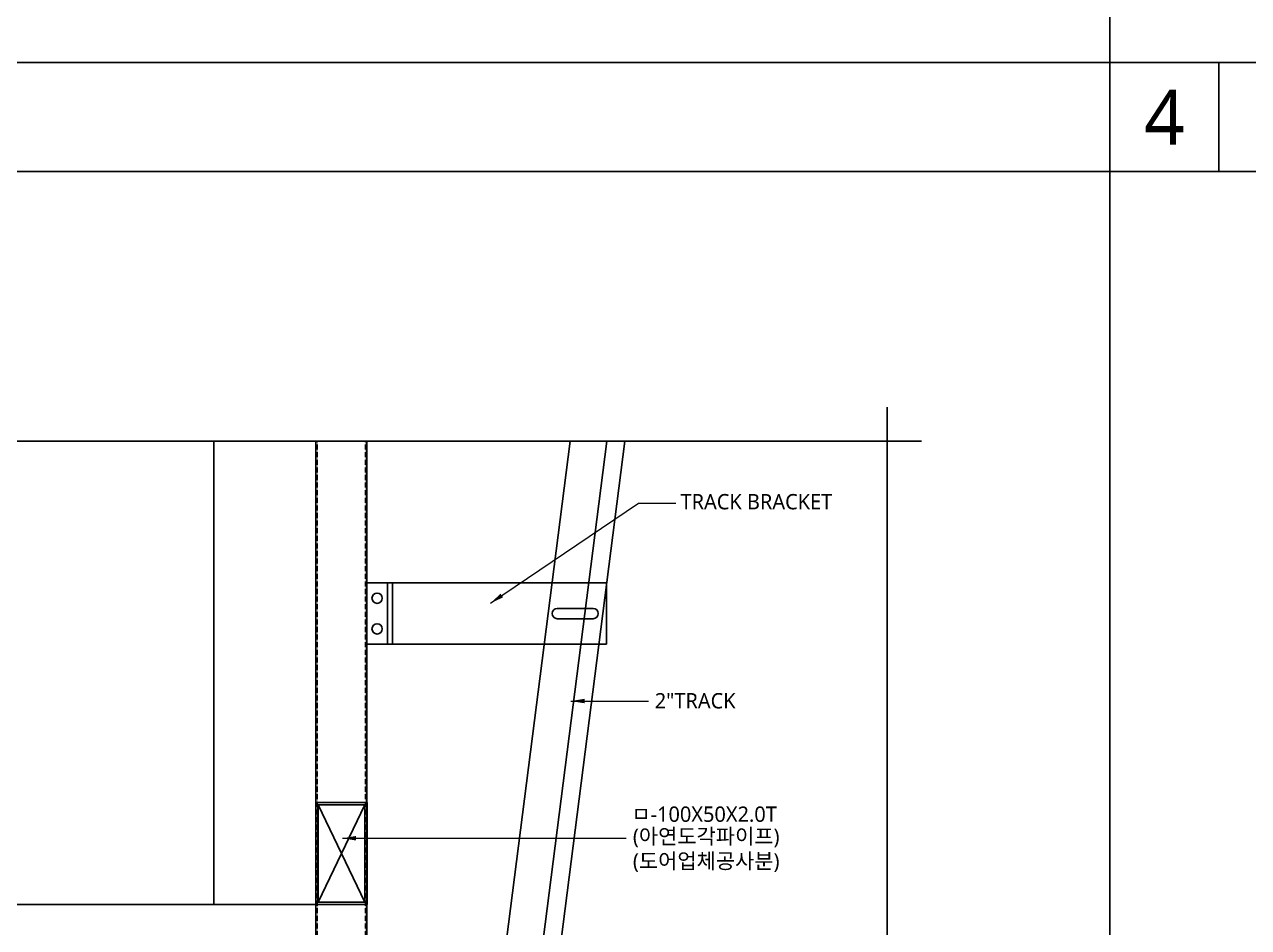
# Model space of a CAD drawing. Header units: millimetres. Extents: x 909 to 159266, y 137 to 21462.
# Drawn here: x 144956 to 146753, y 1700 to 3026 of the extents above; entities that cross this region are included whole.
import ezdxf
from ezdxf.enums import TextEntityAlignment as Align

# ---------------------------------------------------------------- set-up
doc = ezdxf.new("R2010")
doc.units = ezdxf.units.MM
doc.header["$LTSCALE"] = 50
doc.header["$MEASUREMENT"] = 0
doc.linetypes.add('HIDDEN2', pattern=[0.1875, 0.125, -0.0625])
for name, color, linetype in [('OHD Frame', 2, 'Continuous'), ('OHD Track', 4, 'Continuous'), ('TEXT4', 4, 'Continuous'), ('주단면도-1$0$A-SECT-DOOR', 8, 'Continuous'), ('주단면도-1$0$주단면도-1$0$A-FLOR-GW', 6, 'Continuous')]:
    doc.layers.add(name, color=color, linetype=linetype)
doc.layers.add('건축120130$0$TEX', color=3, linetype='Continuous', lineweight=15)
doc.styles.get("Standard").update_dxf_attribs({"font": 'NanumGothicBold.ttf'})
doc.styles.add('울릉도M', font='NanumGothic.ttf')
doc.dimstyles.new('ISO-25', dxfattribs={"dimtxt": 2.5, "dimasz": 2.5, "dimexe": 1.25, "dimexo": 0.625, "dimtad": 1, "dimtxsty": 'Standard', "dimcen": 2.5, "dimadec": 0, "dimazin": 0, "dimtfac": 1, "dimtmove": 0, "dimatfit": 3, "dimfxl": 1, "dimarcsym": 0})

# ---------------------------------------------------------------- blocks, each defined once
blk = doc.blocks.new('프레임100X50X2.3T')
at = {"color": 1}
for p, q in [((105125.2, -46858.7), (105170.6, -46763.3)), ((105125.2, -46763.3), (105170.6, -46858.7))]:
    blk.add_line(p, q, dxfattribs=at)
at = {"layer": 'OHD Frame'}
for points in [[(105172.9, -46761), (105172.9, -46861), (105122.9, -46861), (105122.9, -46761)], [(105170.6, -46763.3), (105170.6, -46858.7), (105125.2, -46858.7), (105125.2, -46763.3)]]:
    blk.add_lwpolyline(points, close=True, dxfattribs=at)

msp = doc.modelspace()

# ---------------------------------------------------------------- linework, layer by layer
for p, q in [((146550, 5740), (146550, 200)), ((143000, 2970), (150100, 2970)), ((146710, 2970), (146710, 2810)), ((143000, 2810), (150100, 2810))]:
    msp.add_line(p, q)
at = {"color": 0}
for p, q in [((145810.6, 2206.3), (145459.2, 2206.3)), ((145459.2, 2206.3), (145459.2, 2116.3)), ((145489.2, 2206.3), (145489.2, 2116.3)), ((145496.7, 2206.3), (145496.7, 2116.3)), ((145810.6, 2116.3), (145810.6, 2206.3)), ((145791.1, 2168.8), (145738.6, 2168.8)), ((145738.6, 2153.8), (145791.1, 2153.8)), ((145459.2, 2116.3), (145810.6, 2116.3))]:
    msp.add_line(p, q, dxfattribs=at)
at = {"color": 2}
for points in [[(146223.1, 2464.4), (146223.1, 1518.2), (146250.6, 1534.4), (146195.6, 1486.7), (146223.1, 1502.8), (146223.1, 556.7)], [(143284.2, 2414.4), (144771, 2414.4), (144754.8, 2441.9), (144802.5, 2386.9), (144786.3, 2414.4), (146273.1, 2414.4)]]:
    msp.add_lwpolyline(points, dxfattribs=at)
at = {"color": 0}
for centre in [(145474, 2183.8), (145474, 2138.8)]:
    msp.add_circle(centre, 7.5, dxfattribs=at)
for centre, start, end in [((145738.6, 2161.3), 90, 270), ((145791.1, 2161.3), 270, 90)]:
    msp.add_arc(centre, 7.5, start, end, dxfattribs=at)
at = {"layer": 'OHD Frame'}
for p, q in [((145384.2, 2414.4), (145384.2, 606.7)), ((145459.2, 2414.4), (145459.2, 606.7))]:
    msp.add_line(p, q, dxfattribs=at)
at = {"layer": 'OHD Frame', "color": 1, "linetype": 'HIDDEN2', "ltscale": 0.05}
for p, q in [((145386.2, 2414.4), (145386.2, 606.7)), ((145457.2, 2414.4), (145457.2, 606.7))]:
    msp.add_line(p, q, dxfattribs=at)
at = {"layer": 'OHD Track'}
for p, q in [((145757.4, 2414.4), (145646.7, 1546.8)), ((145811.5, 2414.4), (145700.7, 1546.8)), ((145837.8, 2414.4), (145727, 1546.8))]:
    msp.add_line(p, q, dxfattribs=at)
at = {"layer": '주단면도-1$0$A-SECT-DOOR'}
for p, q in [((144034.4, 1734.3), (145459.2, 1734.3)), ((145459.2, 1734.3), (145459.2, 1546.8))]:
    msp.add_line(p, q, dxfattribs=at)
at = {"layer": '주단면도-1$0$주단면도-1$0$A-FLOR-GW'}
for p, q in [((145234.2, 2414.4), (145234.2, 1734.3)), ((145384.2, 2414.4), (145384.2, 1734.3))]:
    msp.add_line(p, q, dxfattribs=at)

# ---------------------------------------------------------------- block references
at = {"xscale": 1.5, "yscale": 1.5, "zscale": 1.5}
msp.add_blockref('프레임100X50X2.3T', (-12300.1, 72025.7), dxfattribs=at)

# ---------------------------------------------------------------- texts
at = {"layer": 'TEXT4', "style": '울릉도M'}
msp.add_text('4', height=80, dxfattribs=at).set_placement((146630, 2890), align=Align.MIDDLE)
at = {"layer": '건축120130$0$TEX', "style": '울릉도M'}
for s, p in [('TRACK BRACKET', (145919.5, 2314.3)), ('2"TRACK', (145881.7, 2022.1)), ('ㅁ-100X50X2.0T', (145847.4, 1855.6)), ('(아연도각파이프)', (145849.6, 1823.1)), ('(도어업체공사분)', (145849.6, 1786.9))]:
    msp.add_text(s, height=22.5, dxfattribs=at).set_placement(p)

# ---------------------------------------------------------------- leaders
for points in [[(145640.6, 2176.6), (145857.8, 2323.6), (145912.7, 2323.6)], [(145758.6, 2032.9), (145872.4, 2032.9)], [(145423.1, 1831.5), (145839.8, 1831.5)]]:
    msp.add_leader(points, dimstyle='ISO-25', override={"dimasz": 20, "dimtad": 0, "dimclrd": 1, "dimlwd": 9})

doc.saveas('drawing.dxf')
